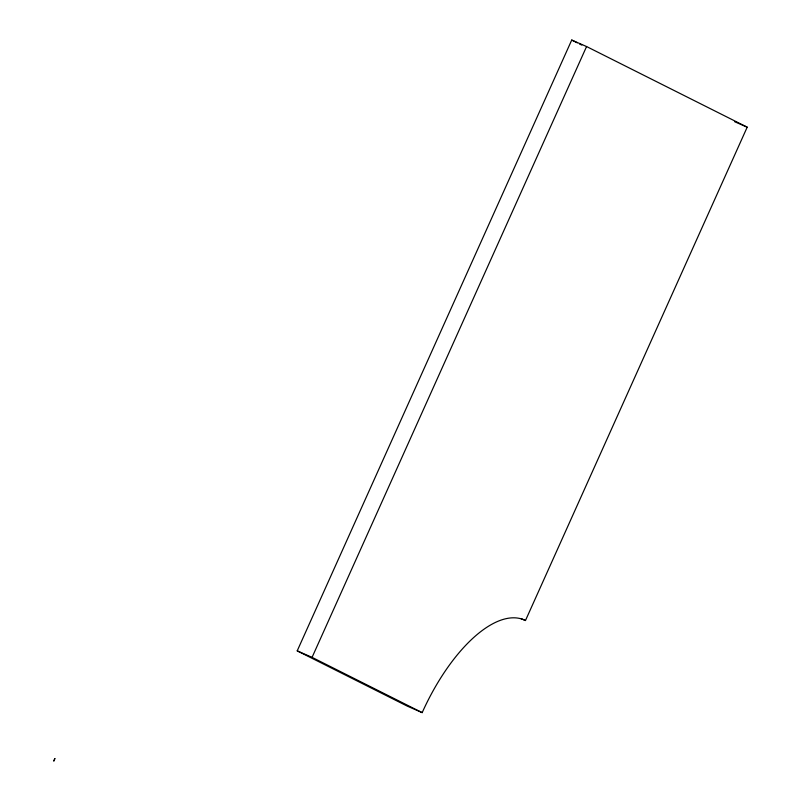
<?xml version="1.0" encoding="UTF-8"?>
<svg xmlns="http://www.w3.org/2000/svg" width="801" height="801" viewBox="0 0 801 801"><rect width="100%" height="100%" fill="white"/><g stroke="black" fill="none" stroke-linecap="round" stroke-linejoin="round"><path stroke-width="1.2" d="M297.211 650.863L571.724 40.05L586.572 46.538L747.193 127.179L525.476 620.525A128.811 56.45 -66.4 0 0 422.177 712.63L407.329 706.142L297.211 650.863L312.07 657.351L422.177 712.63M312.07 657.351L586.572 46.538M734.627 121.692L747.193 127.179M520.91 618.532L525.476 620.525M571.724 40.05L577.301 42.853M579.534 43.975L581.766 45.086M54.858 758.567L53.867 760.95L54.858 758.567"/></g></svg>
